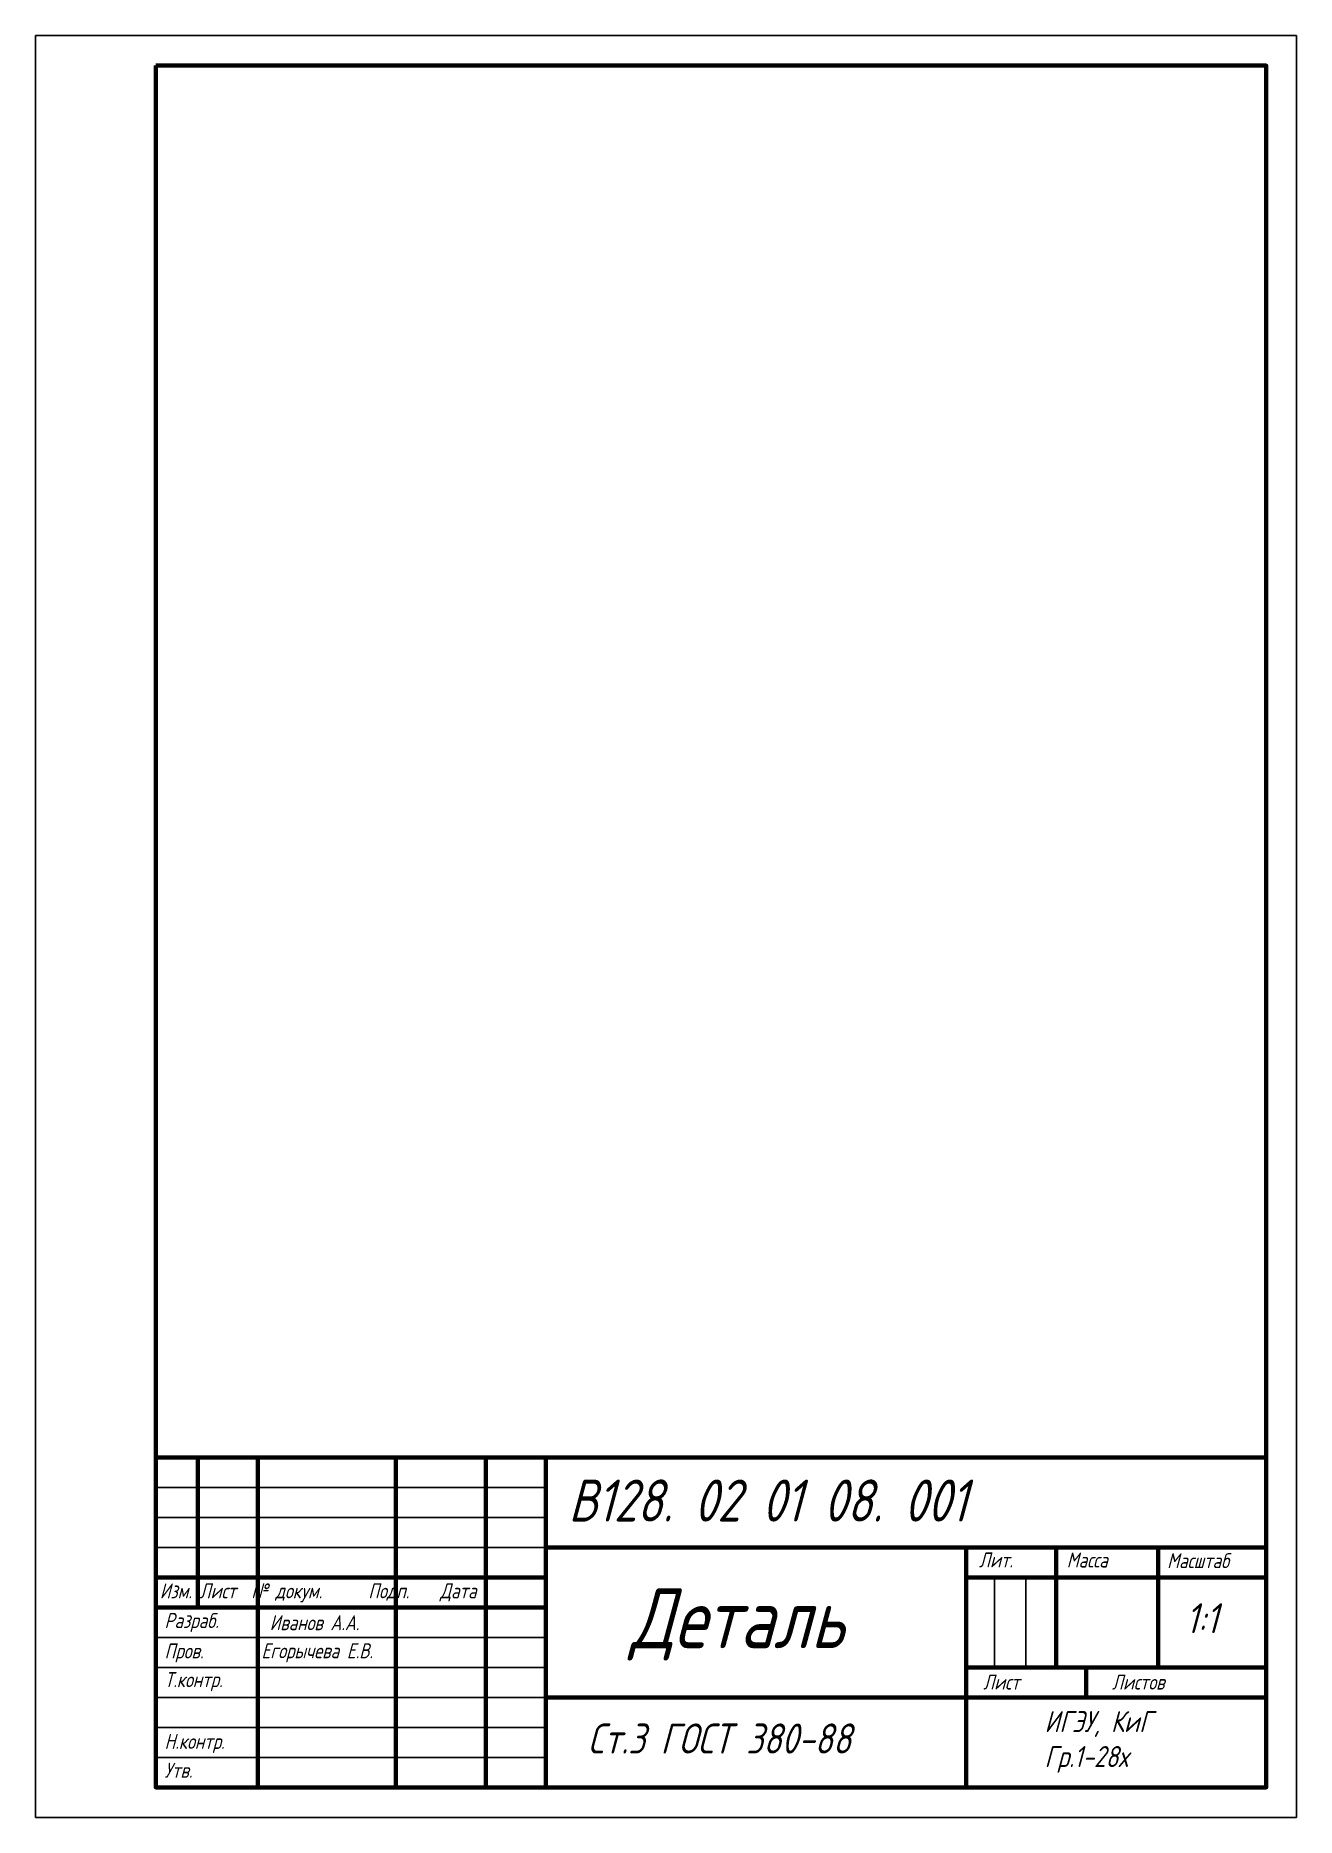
# Paper-space layout 'А4' of a CAD drawing. Header units: millimetres. Extents: x -1 to 209, y -1 to 296.
import ezdxf

# ---------------------------------------------------------------- set-up
doc = ezdxf.new("R2010")
doc.units = ezdxf.units.MM
doc.layers.add('рамка-основные линии', color=160, linetype='Continuous', lineweight=80)
doc.layers.add('рамка-тонкие линии', color=160, linetype='Continuous', lineweight=30)
doc.layers.add('текст', color=170, linetype='Continuous')
doc.styles.add('стандарт', font='GOST.ttf', dxfattribs={"oblique": 15, "height": 2.5})
doc.styles.add('стиль 10 ГОСТ', font='GOST.ttf', dxfattribs={"oblique": 15, "height": 10})
doc.styles.add('стиль 2.5 ГОСТ', font='GOST.ttf', dxfattribs={"oblique": 15, "height": 2.5})
doc.styles.add('стиль 3.5 ГОСТ', font='GOST.ttf', dxfattribs={"oblique": 15, "height": 3.5})
doc.styles.add('стиль 5 ГОСТ', font='GOST.ttf', dxfattribs={"oblique": 15, "height": 5})
doc.styles.add('стиль 7 ГОСТ', font='GOST.ttf', dxfattribs={"oblique": 15, "height": 7})

psp = doc.layouts.new('А4')

# ---------------------------------------------------------------- linework, layer by layer
at = {"layer": 'рамка-основные линии'}
for p, q in [((19.31, 59.2), (19.31, 4.2)), ((19.31, 59.2), (204.31, 59.2)), ((26.31, 59.2), (26.31, 34.2)), ((36.31, 59.2), (36.31, 4.2)), ((59.31, 59.2), (59.31, 4.2)), ((74.31, 59.2), (74.31, 4.2)), ((84.31, 59.2), (84.31, 4.2)), ((84.31, 44.2), (204.31, 44.2)), ((154.31, 44.2), (154.31, 4.2)), ((169.31, 44.2), (169.31, 24.2)), ((186.31, 44.2), (186.31, 24.2)), ((19.31, 39.2), (84.31, 39.2)), ((154.31, 39.2), (204.31, 39.2)), ((19.31, 34.2), (84.31, 34.2)), ((154.31, 24.2), (204.31, 24.2)), ((174.31, 24.2), (174.31, 19.2)), ((84.31, 19.2), (204.31, 19.2))]:
    psp.add_line(p, q, dxfattribs=at)
psp.add_lwpolyline([(19.31, 291.2), (204.31, 291.2), (204.31, 4.2), (19.31, 4.2)], close=True, dxfattribs=at)
at = {"layer": 'рамка-тонкие линии'}
for p, q in [((19.31, 54.2), (84.31, 54.2)), ((19.31, 49.2), (84.31, 49.2)), ((19.31, 44.2), (84.31, 44.2)), ((159.05, 39.2), (159.05, 24.2)), ((164.24, 39.2), (164.24, 24.2)), ((19.31, 29.2), (84.31, 29.2)), ((19.31, 24.2), (84.31, 24.2)), ((19.31, 19.2), (84.31, 19.2)), ((19.31, 14.2), (84.31, 14.2)), ((19.31, 9.2), (84.31, 9.2))]:
    psp.add_line(p, q, dxfattribs=at)
psp.add_lwpolyline([(-0.69, 296.2), (209.31, 296.2), (209.31, -0.8), (-0.69, -0.8)], close=True, dxfattribs=at)

# ---------------------------------------------------------------- texts
at = {"layer": 'текст', "attachment_point": 1}
for s, width, gutter_width, heights, insert, char_height, style in [('В128. 02 01 08. 001', 120.2402, 12.5, [13.25], (88.07, 55.51), 7, 'стиль 7 ГОСТ'), ('Лит.', 1.0945, 12.5, [0], (156.45, 43.37), 2.5, 'стиль 2.5 ГОСТ'), ('Масса', 1.0945, 12.5, [0], (171.06, 43.35), 2.5, 'стиль 2.5 ГОСТ'), ('Масштаб', 1.0945, 12.5, [0], (187.79, 43.24), 2.5, 'стиль 2.5 ГОСТ'), ('Разраб.  ', 15.2903, 12.5, [0], (20.78, 33.26), 2.5, 'стиль 2.5 ГОСТ'), ('Иванов А.А.', 45.9302, 12.5, [0], (38.29, 32.9), 2.5, 'стандарт'), ('Пров.    ', 14.2385, 12.5, [0], (20.78, 28.19), 2.5, 'стиль 2.5 ГОСТ'), ('Егорычева Е.В.', 47.3016, 17.5, [0], (36.92, 28.22), 2.5, 'стиль 3.5 ГОСТ'), ('Т.контр.', 1.0945, 12.5, [0], (20.79, 23.4), 2.5, 'стиль 2.5 ГОСТ'), ('Лист', 1.0945, 12.5, [0], (157.14, 23), 2.5, 'стиль 2.5 ГОСТ'), ('Листов', 1.0945, 12.5, [0], (178.6, 23), 2.5, 'стиль 2.5 ГОСТ'), ('ИГЭУ, КиГ\\PГр.1-28х', 43.1218, 12.5, [0], (167.37, 16.92), 3.5, 'стиль 3.5 ГОСТ'), ('Н.контр.', 1.0945, 12.5, [0], (20.78, 13.11), 2.5, 'стиль 2.5 ГОСТ'), ('Утв.', 1.0945, 12.5, [0], (20.78, 8.3), 2.5, 'стиль 2.5 ГОСТ')]:
    psp.add_mtext_dynamic_manual_height_columns(s, width=width, gutter_width=gutter_width, heights=heights, dxfattribs=dict(at, insert=insert, char_height=char_height, style=style))
for s, insert, char_height, width, style in [('\\pt52.5,65;Изм. Лист  № докум.      Подп.    Дата\\P', (20, 38.21), 2.5, 84.2425, 'стиль 2.5 ГОСТ'), ('\\pi1.92651;1:1', (188.97, 34.9), 5, 10.6345, 'стиль 5 ГОСТ'), ('\\pi5.59662,t5.59662;Ст.3 ГОСТ 380-88', (85.69, 14.84), 5, 67.8698, 'стиль 5 ГОСТ')]:
    psp.add_mtext(s, dxfattribs=dict(at, insert=insert, char_height=char_height, width=width, style=style))
at = {"layer": 'текст', "insert": (98.36, 37.4), "char_height": 10, "attachment_point": 1, "style": 'стиль 10 ГОСТ'}
psp.add_mtext('Деталь', dxfattribs=at)

doc.saveas('drawing.dxf')
